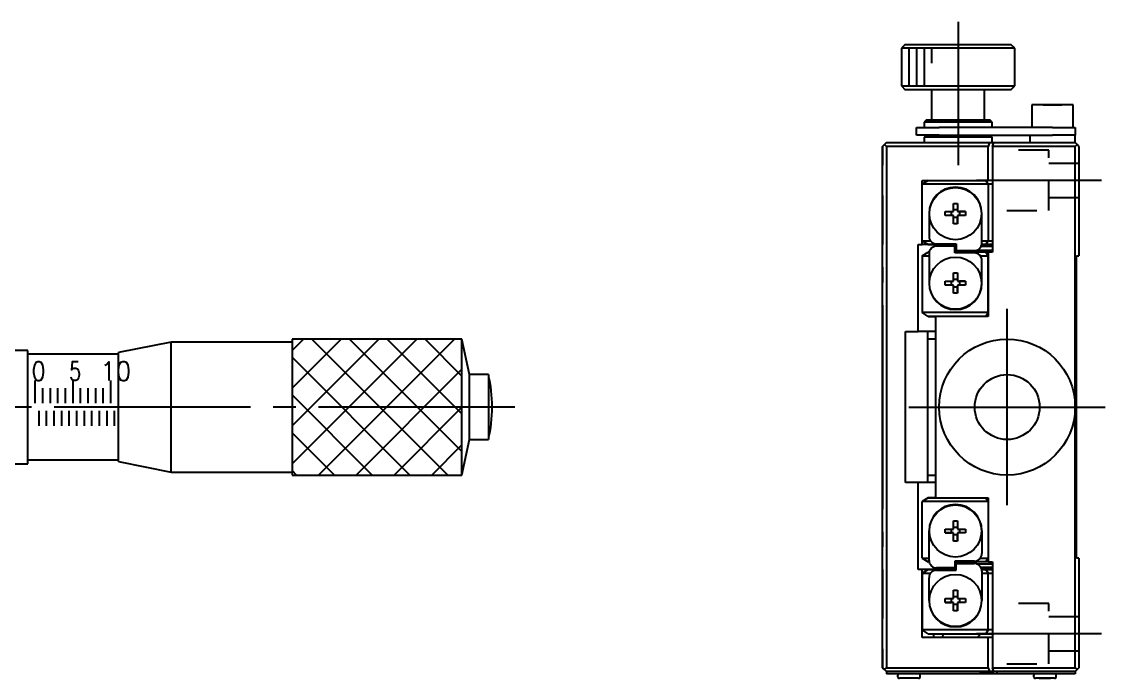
# Model space of a CAD drawing. Extents: x 31 to 190, y 93 to 231.
# Drawn here: x 117.8 to 189.5, y 187.2 to 230.7 of the extents above; entities that cross this region are included whole.
import ezdxf

# ---------------------------------------------------------------- set-up
doc = ezdxf.new("R2010")
doc.units = 0
doc.header["$MEASUREMENT"] = 0
doc.linetypes.add('CENTER', pattern=[17.5, 13, -1.5, 1.5, -1.5])
doc.linetypes.add('DASHED', pattern=[3.5, 2, -1.5])
doc.layers.get('0').update_dxf_attribs({"linetype": 'CONTINUOUS'})
doc.layers.add('CENTER', color=1, linetype='CENTER')
doc.styles.get("Standard").update_dxf_attribs({"font": 'txt.shx', "bigfont": '@extfont2.shx'})

msp = doc.modelspace()

# ---------------------------------------------------------------- linework, layer by layer
at = {"color": 7, "linetype": 'Continuous'}
for p, q in [((176.284, 229.152), (176.034, 228.902)), ((179.784, 228.902), (176.034, 228.902)), ((176.034, 228.902), (176.034, 226.402)), ((176.284, 229.152), (179.784, 229.152)), ((179.784, 229.152), (183.284, 229.152)), ((183.534, 228.902), (179.784, 228.902)), ((183.534, 228.902), (183.284, 229.152)), ((183.534, 226.402), (183.534, 228.902)), ((176.034, 226.402), (179.784, 226.402)), ((176.034, 226.402), (176.284, 226.152)), ((179.784, 226.152), (176.284, 226.152)), ((178.034, 226.152), (178.034, 224.152)), ((179.784, 226.402), (183.534, 226.402)), ((183.284, 226.152), (179.784, 226.152)), ((181.534, 224.152), (181.534, 226.152)), ((183.284, 226.152), (183.534, 226.402)), ((187.409, 225.152), (184.659, 225.152)), ((187.409, 225.152), (184.659, 225.152)), ((184.659, 225.152), (184.659, 223.652)), ((185.409, 225.152), (186.034, 225.152)), ((186.034, 225.152), (185.409, 225.152)), ((186.659, 225.152), (186.034, 225.152)), ((186.034, 225.152), (186.659, 225.152)), ((187.409, 223.652), (187.409, 225.152)), ((177.684, 224.152), (177.534, 224.002)), ((179.784, 224.002), (177.534, 224.002)), ((177.534, 224.002), (177.534, 223.652)), ((177.684, 224.152), (179.784, 224.152)), ((179.784, 224.152), (181.884, 224.152)), ((182.034, 224.002), (179.784, 224.002)), ((182.034, 224.002), (181.884, 224.152)), ((182.034, 223.652), (182.034, 224.002)), ((177.034, 223.152), (177.034, 223.652)), ((177.034, 223.652), (178.534, 223.652)), ((178.534, 223.152), (177.034, 223.152)), ((177.684, 223.152), (177.534, 223.002)), ((186.034, 223.652), (178.534, 223.652)), ((178.534, 223.152), (186.034, 223.152)), ((182.034, 223.002), (181.884, 223.152)), ((184.534, 223.152), (184.534, 222.652)), ((186.034, 223.652), (187.534, 223.652)), ((187.534, 223.152), (186.034, 223.152)), ((187.534, 223.652), (187.534, 223.152)), ((187.534, 222.652), (187.534, 223.152)), ((174.784, 222.402), (174.909, 222.527)), ((174.909, 222.527), (174.784, 222.402)), ((174.909, 222.527), (175.034, 222.652)), ((175.034, 222.652), (174.909, 222.527)), ((175.034, 222.402), (174.909, 222.527)), ((175.034, 222.652), (181.887, 222.652)), ((182.034, 223.002), (177.534, 223.002)), ((177.534, 223.002), (177.534, 222.652)), ((181.887, 222.652), (182.157, 222.652)), ((182.034, 222.652), (182.034, 223.002)), ((182.157, 222.652), (187.534, 222.652)), ((187.534, 222.652), (187.659, 222.527)), ((187.659, 222.527), (187.534, 222.402)), ((187.784, 222.402), (187.659, 222.527)), ((174.784, 187.902), (174.784, 222.402)), ((174.784, 222.402), (174.784, 221.152)), ((175.034, 222.402), (175.034, 187.902)), ((181.784, 222.402), (175.034, 222.402)), ((181.784, 220.152), (181.784, 222.402)), ((182.055, 222.402), (182.055, 215.402)), ((187.534, 222.402), (182.055, 222.402)), ((187.534, 205.152), (187.534, 222.402)), ((187.784, 222.402), (187.784, 215.152)), ((177.804, 220.152), (177.414, 219.902)), ((177.414, 220.152), (181.784, 220.152)), ((177.414, 219.902), (177.414, 220.152)), ((177.414, 216.152), (177.414, 219.902)), ((181.784, 219.902), (177.414, 219.902)), ((177.414, 216.152), (177.414, 219.902)), ((181.784, 219.902), (181.617, 220.152)), ((182.055, 220.152), (181.784, 220.152)), ((181.784, 219.902), (181.784, 216.152)), ((182.055, 219.902), (181.784, 219.902)), ((174.784, 219.152), (174.784, 217.152)), ((174.784, 219.152), (174.784, 217.152)), ((174.784, 219.152), (174.784, 217.152)), ((174.784, 219.152), (174.784, 217.152)), ((174.784, 219.152), (174.784, 217.152)), ((174.784, 219.152), (174.784, 217.152)), ((174.784, 219.152), (174.784, 217.152)), ((174.784, 219.152), (174.784, 217.152)), ((174.784, 219.152), (174.784, 215.902)), ((179.479, 218.626), (179.739, 218.626)), ((179.479, 218.082), (179.479, 218.626)), ((179.479, 218.214), (179.739, 218.214)), ((179.739, 218.626), (179.739, 218.082)), ((179.739, 218.626), (179.739, 218.214)), ((179.739, 218.214), (179.739, 218.082)), ((177.859, 217.952), (177.859, 216.452)), ((178.935, 218.082), (179.479, 218.082)), ((178.935, 217.822), (178.935, 218.082)), ((178.935, 218.082), (179.347, 218.082)), ((179.479, 217.822), (178.935, 217.822)), ((179.347, 218.082), (179.479, 218.082)), ((179.347, 217.822), (179.347, 218.082)), ((179.479, 217.278), (179.479, 217.822)), ((179.739, 217.69), (179.479, 217.69)), ((179.739, 218.082), (180.282, 218.082)), ((179.739, 218.082), (179.87, 218.082)), ((179.739, 217.822), (179.739, 217.278)), ((180.282, 217.822), (179.739, 217.822)), ((179.739, 217.822), (179.739, 217.69)), ((179.739, 217.278), (179.739, 217.69)), ((180.282, 218.082), (179.87, 218.082)), ((179.87, 218.082), (179.87, 217.822)), ((180.282, 218.082), (180.282, 217.822)), ((181.359, 216.002), (181.359, 217.952)), ((179.739, 217.278), (179.479, 217.278)), ((177.414, 216.152), (177.804, 215.902)), ((177.414, 215.902), (177.414, 216.152)), ((177.414, 216.152), (177.959, 216.152)), ((181.359, 216.152), (181.784, 216.152)), ((181.617, 215.902), (181.784, 216.152)), ((181.784, 216.152), (182.055, 216.152)), ((177.138, 215.902), (177.414, 215.902)), ((177.138, 210.152), (177.138, 215.902)), ((177.804, 215.902), (177.414, 215.902)), ((177.414, 215.152), (177.804, 215.402)), ((178.833, 215.902), (177.804, 215.902)), ((177.804, 215.902), (179.659, 215.902)), ((177.873, 215.402), (177.804, 215.402)), ((177.863, 215.302), (177.863, 213.352)), ((178.359, 215.952), (179.659, 215.952)), ((178.359, 215.952), (179.659, 215.952)), ((179.563, 215.802), (178.363, 215.802)), ((178.865, 215.952), (178.833, 215.902)), ((179.659, 215.902), (178.833, 215.902)), ((179.563, 215.352), (179.563, 215.802)), ((179.659, 215.777), (179.563, 215.777)), ((179.563, 215.527), (179.659, 215.527)), ((180.573, 215.402), (179.563, 215.402)), ((180.863, 215.352), (179.563, 215.352)), ((179.659, 215.952), (179.659, 215.502)), ((179.659, 215.502), (180.859, 215.502)), ((179.659, 215.502), (180.859, 215.502)), ((180.477, 215.502), (180.583, 215.391)), ((180.599, 215.402), (180.523, 215.352)), ((181.617, 215.402), (180.599, 215.402)), ((181.015, 215.527), (182.055, 215.527)), ((182.055, 215.777), (181.305, 215.777)), ((181.348, 215.902), (182.055, 215.902)), ((181.617, 215.902), (181.348, 215.902)), ((182.055, 215.902), (181.617, 215.902)), ((181.617, 215.402), (181.784, 215.152)), ((181.784, 215.402), (181.617, 215.402)), ((181.784, 215.402), (181.784, 215.152)), ((182.055, 215.402), (181.784, 215.402)), ((177.414, 215.152), (177.414, 211.402)), ((177.414, 215.152), (177.863, 215.152)), ((181.263, 215.152), (181.784, 215.152)), ((181.363, 213.352), (181.363, 214.852)), ((181.784, 211.402), (181.784, 215.152)), ((181.784, 215.152), (181.784, 211.402)), ((187.634, 215.152), (187.784, 215.152)), ((187.634, 195.152), (187.634, 215.152)), ((174.784, 214.402), (174.784, 213.402)), ((179.479, 214.026), (179.739, 214.026)), ((179.479, 213.482), (179.479, 214.026)), ((179.739, 214.026), (179.739, 213.482)), ((179.739, 214.026), (179.739, 213.614)), ((178.935, 213.482), (179.479, 213.482)), ((178.935, 213.222), (178.935, 213.482)), ((178.935, 213.482), (179.347, 213.482)), ((179.479, 213.222), (178.935, 213.222)), ((179.347, 213.482), (179.479, 213.482)), ((179.347, 213.222), (179.347, 213.482)), ((179.479, 213.614), (179.739, 213.614)), ((179.479, 212.678), (179.479, 213.222)), ((179.739, 213.614), (179.739, 213.482)), ((179.739, 213.482), (180.282, 213.482)), ((179.739, 213.482), (179.87, 213.482)), ((179.739, 213.222), (179.739, 212.678)), ((180.282, 213.222), (179.739, 213.222)), ((179.739, 213.222), (179.739, 213.09)), ((180.282, 213.482), (179.87, 213.482)), ((179.87, 213.482), (179.87, 213.222)), ((180.282, 213.482), (180.282, 213.222)), ((179.739, 213.09), (179.479, 213.09)), ((179.739, 212.678), (179.479, 212.678)), ((179.739, 212.678), (179.739, 213.09)), ((174.784, 211.902), (174.784, 198.402)), ((181.784, 211.402), (177.414, 211.402)), ((177.804, 211.152), (177.414, 211.402)), ((177.804, 211.152), (178.284, 211.152)), ((178.284, 211.152), (177.804, 211.152)), ((178.284, 211.152), (178.284, 199.152)), ((181.784, 211.152), (178.284, 211.152)), ((178.284, 211.152), (178.284, 199.152)), ((181.784, 211.402), (181.617, 211.152)), ((181.784, 211.402), (181.784, 211.152)), ((135.686, 209.652), (135.686, 205.152)), ((146.936, 209.652), (135.686, 209.652)), ((146.936, 209.652), (135.686, 209.652)), ((135.686, 209.652), (135.686, 200.652)), ((146.936, 200.652), (146.936, 209.652)), ((147.436, 207.302), (146.936, 209.652)), ((146.936, 200.652), (146.936, 209.652)), ((174.784, 210.152), (174.784, 207.152)), ((174.784, 210.152), (174.784, 207.152)), ((174.784, 210.152), (174.784, 207.152)), ((174.784, 210.152), (174.784, 207.152)), ((176.308, 210.152), (177.138, 210.152)), ((176.308, 200.152), (176.308, 210.152)), ((178.284, 210.152), (177.138, 210.152)), ((177.784, 200.152), (177.784, 210.152)), ((178.284, 209.652), (177.784, 209.652)), ((118.186, 208.902), (116.186, 208.902)), ((118.186, 201.402), (118.186, 208.902)), ((127.686, 209.452), (124.186, 208.752)), ((127.686, 200.852), (127.686, 209.452)), ((135.686, 209.452), (127.686, 209.452)), ((124.186, 208.652), (118.186, 208.652)), ((124.186, 201.552), (124.186, 208.752)), ((147.436, 203.002), (147.436, 207.302)), ((148.686, 207.302), (147.436, 207.302)), ((148.686, 207.302), (148.686, 203.002)), ((174.784, 206.402), (174.784, 203.902)), ((174.784, 206.402), (174.784, 203.902)), ((135.686, 205.152), (135.686, 200.652)), ((187.534, 187.902), (187.534, 205.152)), ((174.784, 203.152), (174.784, 200.152)), ((174.784, 203.152), (174.784, 200.152)), ((174.784, 203.152), (174.784, 200.152)), ((174.784, 203.152), (174.784, 200.152)), ((146.936, 200.652), (147.436, 203.002)), ((147.436, 203.002), (148.686, 203.002)), ((118.186, 201.652), (124.186, 201.652)), ((116.186, 201.402), (118.186, 201.402)), ((124.186, 201.552), (127.686, 200.852)), ((127.686, 200.852), (135.686, 200.852)), ((135.686, 200.652), (146.936, 200.652)), ((135.686, 200.652), (146.936, 200.652)), ((177.784, 200.652), (178.284, 200.652)), ((177.138, 200.152), (176.308, 200.152)), ((177.138, 194.402), (177.138, 200.152)), ((178.284, 200.152), (177.138, 200.152)), ((177.804, 199.152), (177.414, 198.902)), ((181.784, 198.902), (177.414, 198.902)), ((177.414, 195.152), (177.414, 198.902)), ((177.804, 199.152), (178.284, 199.152)), ((178.284, 199.152), (177.804, 199.152)), ((178.284, 199.152), (181.784, 199.152)), ((181.784, 198.902), (181.617, 199.152)), ((181.784, 199.152), (181.784, 198.902)), ((181.784, 198.902), (181.784, 195.152)), ((181.784, 198.902), (181.784, 195.152)), ((179.479, 197.626), (179.739, 197.626)), ((179.479, 197.082), (179.479, 197.626)), ((179.739, 197.626), (179.739, 197.082)), ((179.739, 197.626), (179.739, 197.214)), ((174.784, 196.902), (174.784, 195.902)), ((177.863, 195.002), (177.863, 196.952)), ((178.935, 197.082), (179.479, 197.082)), ((178.935, 196.822), (178.935, 197.082)), ((179.479, 196.822), (178.935, 196.822)), ((178.935, 196.822), (179.347, 196.822)), ((179.347, 196.822), (179.347, 197.082)), ((179.479, 196.822), (179.347, 196.822)), ((179.479, 197.214), (179.739, 197.214)), ((179.479, 196.278), (179.479, 196.822)), ((179.739, 196.69), (179.479, 196.69)), ((179.739, 197.214), (179.739, 197.082)), ((179.739, 197.082), (180.282, 197.082)), ((179.739, 196.822), (179.739, 196.278)), ((180.282, 196.822), (179.739, 196.822)), ((179.87, 196.822), (179.739, 196.822)), ((179.739, 196.822), (179.739, 196.69)), ((179.739, 196.278), (179.739, 196.69)), ((179.87, 197.082), (179.87, 196.822)), ((180.282, 196.822), (179.87, 196.822)), ((180.282, 197.082), (180.282, 196.822)), ((181.363, 196.952), (181.363, 195.452)), ((179.739, 196.278), (179.479, 196.278)), ((177.414, 195.152), (177.804, 194.902)), ((177.414, 195.152), (177.863, 195.152)), ((177.873, 194.902), (177.804, 194.902)), ((179.563, 194.502), (178.363, 194.502)), ((180.863, 194.952), (179.563, 194.952)), ((179.563, 194.952), (179.563, 194.502)), ((180.573, 194.902), (179.563, 194.902)), ((179.563, 194.777), (179.659, 194.777)), ((179.659, 194.527), (179.563, 194.527)), ((179.659, 194.352), (179.659, 194.802)), ((179.659, 194.802), (180.859, 194.802)), ((179.659, 194.802), (180.859, 194.802)), ((180.583, 194.912), (180.477, 194.802)), ((180.599, 194.902), (180.523, 194.952)), ((181.617, 194.902), (180.599, 194.902)), ((181.015, 194.777), (182.055, 194.777)), ((181.263, 195.152), (181.784, 195.152)), ((182.055, 194.527), (181.305, 194.527)), ((181.617, 194.902), (181.784, 195.152)), ((181.784, 194.902), (181.617, 194.902)), ((181.784, 195.152), (181.784, 194.902)), ((181.784, 194.902), (182.055, 194.902)), ((182.055, 194.902), (182.055, 187.902)), ((187.784, 195.152), (187.634, 195.152)), ((187.784, 195.152), (187.784, 187.902)), ((174.784, 194.402), (174.784, 191.152)), ((177.414, 194.402), (177.138, 194.402)), ((177.414, 194.152), (177.804, 194.402)), ((177.414, 194.152), (177.414, 194.402)), ((177.804, 194.402), (177.414, 194.402)), ((177.414, 194.152), (177.414, 190.402)), ((177.414, 190.402), (177.414, 194.152)), ((177.414, 194.152), (177.959, 194.152)), ((178.833, 194.402), (177.804, 194.402)), ((177.804, 194.402), (179.659, 194.402)), ((177.859, 192.352), (177.859, 193.852)), ((178.359, 194.352), (179.659, 194.352)), ((178.359, 194.352), (179.659, 194.352)), ((178.865, 194.352), (178.833, 194.402)), ((179.659, 194.402), (178.833, 194.402)), ((181.348, 194.402), (182.055, 194.402)), ((181.617, 194.402), (181.348, 194.402)), ((181.359, 194.302), (181.359, 192.352)), ((181.359, 194.152), (181.784, 194.152)), ((181.617, 194.402), (181.784, 194.152)), ((182.055, 194.402), (181.617, 194.402)), ((181.784, 190.402), (181.784, 194.152)), ((181.784, 194.152), (182.055, 194.152)), ((174.784, 193.152), (174.784, 191.152)), ((174.784, 193.152), (174.784, 191.152)), ((174.784, 193.152), (174.784, 191.152)), ((174.784, 193.152), (174.784, 191.152)), ((174.784, 193.152), (174.784, 191.152)), ((174.784, 193.152), (174.784, 191.152)), ((174.784, 193.152), (174.784, 191.152)), ((174.784, 193.152), (174.784, 191.152)), ((179.479, 193.026), (179.739, 193.026)), ((179.479, 192.482), (179.479, 193.026)), ((179.739, 193.026), (179.739, 192.482)), ((179.739, 193.026), (179.739, 192.614)), ((178.935, 192.482), (179.479, 192.482)), ((178.935, 192.222), (178.935, 192.482)), ((179.347, 192.222), (179.347, 192.482)), ((179.479, 192.614), (179.739, 192.614)), ((179.739, 192.614), (179.739, 192.482)), ((179.739, 192.482), (180.282, 192.482)), ((179.87, 192.482), (179.87, 192.222)), ((180.282, 192.482), (180.282, 192.222)), ((179.479, 192.222), (178.935, 192.222)), ((178.935, 192.222), (179.347, 192.222)), ((179.479, 192.222), (179.347, 192.222)), ((179.479, 191.678), (179.479, 192.222)), ((179.739, 192.09), (179.479, 192.09)), ((179.739, 191.678), (179.479, 191.678)), ((179.739, 192.222), (179.739, 191.678)), ((180.282, 192.222), (179.739, 192.222)), ((179.87, 192.222), (179.739, 192.222)), ((179.739, 192.222), (179.739, 192.09)), ((179.739, 191.678), (179.739, 192.09)), ((180.282, 192.222), (179.87, 192.222)), ((181.784, 190.402), (177.414, 190.402)), ((177.804, 190.152), (177.414, 190.402)), ((177.414, 189.902), (177.414, 190.402)), ((177.804, 190.152), (181.617, 190.152)), ((178.148, 190.152), (178.164, 189.902)), ((178.774, 189.902), (178.788, 190.152)), ((181.284, 190.144), (181.159, 190.019)), ((181.284, 190.144), (181.284, 190.152)), ((181.284, 190.144), (182.055, 190.144)), ((181.784, 190.402), (181.617, 190.152)), ((181.617, 190.152), (182.055, 190.152)), ((182.055, 190.402), (181.784, 190.402)), ((181.784, 189.902), (177.414, 189.902)), ((181.159, 190.019), (181.041, 189.902)), ((181.784, 187.902), (181.784, 189.902)), ((182.055, 189.902), (181.784, 189.902)), ((174.784, 189.152), (174.784, 187.902)), ((174.784, 187.902), (174.909, 187.777)), ((174.909, 187.777), (174.784, 187.902)), ((174.909, 187.777), (175.034, 187.902)), ((175.034, 187.652), (174.909, 187.777)), ((174.909, 187.777), (175.034, 187.652)), ((175.034, 187.902), (181.784, 187.902)), ((176.034, 187.652), (175.034, 187.652)), ((175.034, 187.652), (175.034, 187.502)), ((175.034, 187.652), (175.034, 187.502)), ((176.034, 187.502), (175.034, 187.502)), ((175.784, 187.377), (175.784, 187.327)), ((181.211, 187.652), (176.034, 187.652)), ((181.211, 187.652), (176.034, 187.652)), ((176.134, 187.502), (176.034, 187.502)), ((176.934, 187.502), (176.134, 187.502)), ((181.211, 187.502), (176.934, 187.502)), ((177.284, 187.327), (177.284, 187.377)), ((181.887, 187.652), (181.211, 187.652)), ((181.211, 187.652), (181.887, 187.652)), ((182.142, 187.502), (181.211, 187.502)), ((181.887, 187.652), (182.142, 187.652)), ((182.157, 187.652), (181.887, 187.652)), ((182.055, 187.902), (187.534, 187.902)), ((182.352, 187.502), (182.142, 187.502)), ((183.352, 187.652), (182.157, 187.652)), ((182.352, 187.652), (182.352, 187.502)), ((183.352, 187.502), (182.352, 187.502)), ((186.534, 187.652), (183.352, 187.652)), ((186.534, 187.652), (183.352, 187.652)), ((185.134, 187.502), (183.352, 187.502)), ((184.784, 187.377), (184.784, 187.327)), ((185.934, 187.502), (185.134, 187.502)), ((186.534, 187.502), (185.934, 187.502)), ((186.284, 187.327), (186.284, 187.377)), ((187.534, 187.652), (186.534, 187.652)), ((187.534, 187.502), (186.534, 187.502)), ((187.534, 187.902), (187.659, 187.777)), ((187.659, 187.777), (187.534, 187.652)), ((187.534, 187.652), (187.534, 187.502)), ((187.784, 187.902), (187.659, 187.777)), ((177.159, 187.202), (175.909, 187.202)), ((176.258, 187.202), (176.188, 187.202)), ((176.447, 187.202), (176.273, 187.202)), ((176.517, 187.202), (176.447, 187.202)), ((176.621, 187.202), (176.517, 187.202)), ((176.88, 187.202), (176.621, 187.202)), ((186.159, 187.202), (184.909, 187.202)), ((185.471, 187.202), (184.909, 187.202)), ((185.159, 187.202), (185.471, 187.202)), ((185.471, 187.202), (185.159, 187.202)), ((185.596, 187.202), (185.471, 187.202)), ((185.471, 187.202), (185.596, 187.202)), ((185.596, 187.202), (185.471, 187.202)), ((186.159, 187.202), (185.596, 187.202)), ((185.909, 187.202), (185.596, 187.202)), ((185.596, 187.202), (185.909, 187.202))]:
    msp.add_line(p, q, dxfattribs=at)
at = {"color": 3, "linetype": 'Continuous'}
for p, q in [((176.534, 228.902), (176.534, 226.402)), ((177.034, 228.902), (177.034, 226.402)), ((177.534, 228.902), (177.534, 226.402)), ((178.034, 228.902), (178.034, 227.902)), ((135.686, 208.898), (136.44, 209.652)), ((135.686, 206.398), (138.94, 209.652)), ((135.686, 203.898), (141.44, 209.652)), ((135.686, 201.398), (143.94, 209.652)), ((136.99, 209.652), (145.99, 200.652)), ((137.44, 200.652), (146.44, 209.652)), ((139.49, 209.652), (146.936, 202.206)), ((141.99, 209.652), (146.936, 204.706)), ((144.49, 209.652), (146.936, 207.206)), ((135.686, 208.456), (143.49, 200.652)), ((139.94, 200.652), (146.936, 207.648)), ((118.686, 205.402), (118.686, 206.902)), ((121.186, 205.402), (121.186, 206.902)), ((123.686, 205.402), (123.686, 206.902)), ((119.186, 205.402), (119.186, 206.402)), ((119.686, 205.402), (119.686, 206.402)), ((120.186, 205.402), (120.186, 206.402)), ((120.686, 205.402), (120.686, 206.402)), ((121.686, 205.402), (121.686, 206.402)), ((122.186, 205.402), (122.186, 206.402)), ((122.686, 205.402), (122.686, 206.402)), ((123.186, 205.402), (123.186, 206.402)), ((135.686, 205.956), (140.99, 200.652)), ((118.936, 203.902), (118.936, 204.902)), ((119.436, 203.902), (119.436, 204.902)), ((119.936, 203.902), (119.936, 204.902)), ((120.436, 203.902), (120.436, 204.902)), ((120.936, 203.902), (120.936, 204.902)), ((121.436, 203.902), (121.436, 204.902)), ((121.936, 203.902), (121.936, 204.902)), ((122.436, 203.902), (122.436, 204.902)), ((122.436, 203.902), (122.436, 204.902)), ((122.936, 203.902), (122.936, 204.902)), ((123.436, 203.902), (123.436, 204.902)), ((123.936, 203.902), (123.936, 204.902)), ((142.44, 200.652), (146.936, 205.148)), ((135.686, 203.456), (138.49, 200.652)), ((144.94, 200.652), (146.936, 202.648)), ((135.686, 200.956), (135.99, 200.652))]:
    msp.add_line(p, q, dxfattribs=at)
at = {"color": 3, "linetype": 'DASHED'}
for p, q in [((185.784, 222.152), (183.005, 222.152)), ((185.784, 218.152), (185.784, 222.152)), ((187.784, 221.277), (185.784, 221.277)), ((185.784, 219.027), (187.784, 219.027)), ((183.005, 218.152), (185.784, 218.152)), ((185.784, 192.152), (183.005, 192.152)), ((185.784, 188.152), (185.784, 192.152)), ((187.784, 191.277), (185.784, 191.277)), ((185.784, 189.027), (187.784, 189.027)), ((183.005, 188.152), (185.784, 188.152))]:
    msp.add_line(p, q, dxfattribs=at)
at = {"color": 7, "linetype": 'Continuous'}
for centre, radius in [((179.609, 217.952), 1.725), ((179.609, 213.352), 1.725), ((183.034, 205.152), 4.5), ((183.034, 205.152), 2.15), ((179.609, 196.952), 1.725), ((179.609, 192.352), 1.725)]:
    msp.add_circle(centre, radius, dxfattribs=at)
for centre, radius, start, end in [((139.784, 239.902), 45.5, 337.38013, 337.72076), ((139.784, 239.902), 45.75, 337.51053, 337.84898), ((179.609, 217.952), 1.75, 0, 180), ((178.359, 216.452), 0.5, 180, 270), ((180.859, 216.002), 0.5, 270, 0), ((178.363, 215.302), 0.5, 90, 180), ((180.863, 214.852), 0.5, 0, 90), ((179.613, 213.352), 1.75, 180, 0), ((139.566, 205.152), 9.37, 0, 13.26503), ((139.566, 205.152), 9.37, 346.73497, 0), ((179.613, 196.952), 1.75, 0, 180), ((180.863, 195.452), 0.5, 270, 0), ((178.363, 195.002), 0.5, 180, 270), ((180.859, 194.302), 0.5, 0, 90), ((178.359, 193.852), 0.5, 90, 180), ((179.609, 192.352), 1.75, 180, 0), ((175.909, 187.377), 0.125, 90, 180), ((175.909, 187.327), 0.125, 180, 270), ((177.159, 187.377), 0.125, 0, 90), ((177.159, 187.327), 0.125, 270, 0), ((139.784, 170.402), 45.5, 22.27924, 22.61987), ((139.784, 170.402), 45.75, 22.15102, 22.48947), ((184.909, 187.377), 0.125, 90, 180), ((184.909, 187.327), 0.125, 180, 270), ((186.159, 187.377), 0.125, 0, 90), ((186.159, 187.327), 0.125, 270, 0)]:
    msp.add_arc(centre, radius, start, end, dxfattribs=at)
at = {"layer": 'CENTER', "color": 1, "linetype": 'CENTER'}
for p, q in [((179.784, 230.652), (179.784, 221.152)), ((189.284, 220.152), (181.005, 220.152)), ((183.034, 198.652), (183.034, 211.652)), ((150.436, 205.152), (114.686, 205.152)), ((176.534, 205.152), (189.534, 205.152)), ((189.284, 190.152), (181.005, 190.152))]:
    msp.add_line(p, q, dxfattribs=at)

# ---------------------------------------------------------------- texts
at = {"color": 7, "linetype": 'Continuous'}
for s, width, p in [('0', 0.864, (118.436, 206.902)), ('5', 0.72, (120.936, 206.902)), ('10', 0.96, (122.986, 206.902))]:
    msp.add_text(s, height=1.25, dxfattribs=dict(at, width=width)).set_placement(p)

doc.saveas('drawing.dxf')
